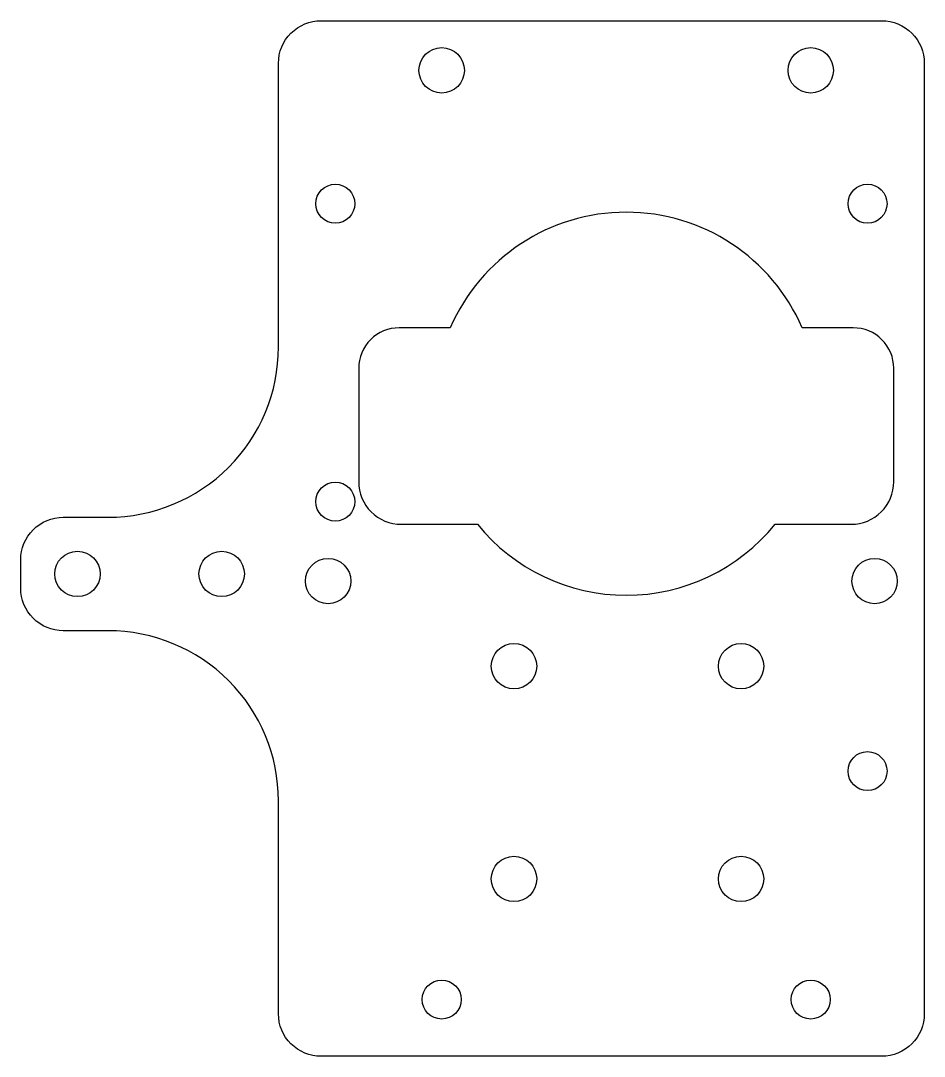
# Model space of a CAD drawing. Header units: millimetres. Extents: x -42.7 to 21, y -46 to 27.
import ezdxf

# ---------------------------------------------------------------- set-up
doc = ezdxf.new("R2010")
doc.units = ezdxf.units.MM
doc.layers.get('0').update_dxf_attribs({"linetype": 'CONTINUOUS'})

msp = doc.modelspace()

# ---------------------------------------------------------------- linework, layer by layer
for points in [[(18, -46), (-21.5, -46, -0.414214), (-24.5, -43), (-24.5, -28, 0.414214), (-36.5, -16), (-39.66, -16, -0.414214), (-42.66, -13), (-42.66, -11, -0.414214), (-39.66, -8), (-36.5, -8, 0.414214), (-24.5, 4), (-24.5, 24, -0.414214), (-21.5, 27), (18, 27, -0.414214), (21, 24), (21, -43, -0.414214)], [(16, 5.35), (12.395, 5.35, 0.657541), (-12.395, 5.35), (-16, 5.35, 0.414214), (-18.85, 2.5), (-18.85, -5.499, 0.414214), (-15.85, -8.499), (-10.489, -8.499, 0.476814), (10.489, -8.499), (15.85, -8.499, 0.414214), (18.85, -5.499), (18.85, 2.5, 0.414214)]]:
    msp.add_lwpolyline(points, format="xyb", close=True)
for centre, radius in [((-13, 23.5), 1.6), ((13, 23.5), 1.6), ((-20.498, 14.1), 1.375), ((17.002, 14.1), 1.375), ((-20.498, -6.9), 1.375), ((-38.66, -12), 1.6), ((-28.5, -12), 1.6), ((-21, -12.5), 1.6), ((17.5, -12.5), 1.6), ((-7.908, -18.5), 1.6), ((8.092, -18.5), 1.6), ((17.002, -25.9), 1.375), ((-7.908, -33.5), 1.6), ((8.092, -33.5), 1.6), ((-13, -42), 1.375), ((13, -42), 1.375)]:
    msp.add_circle(centre, radius)

doc.saveas('drawing.dxf')
